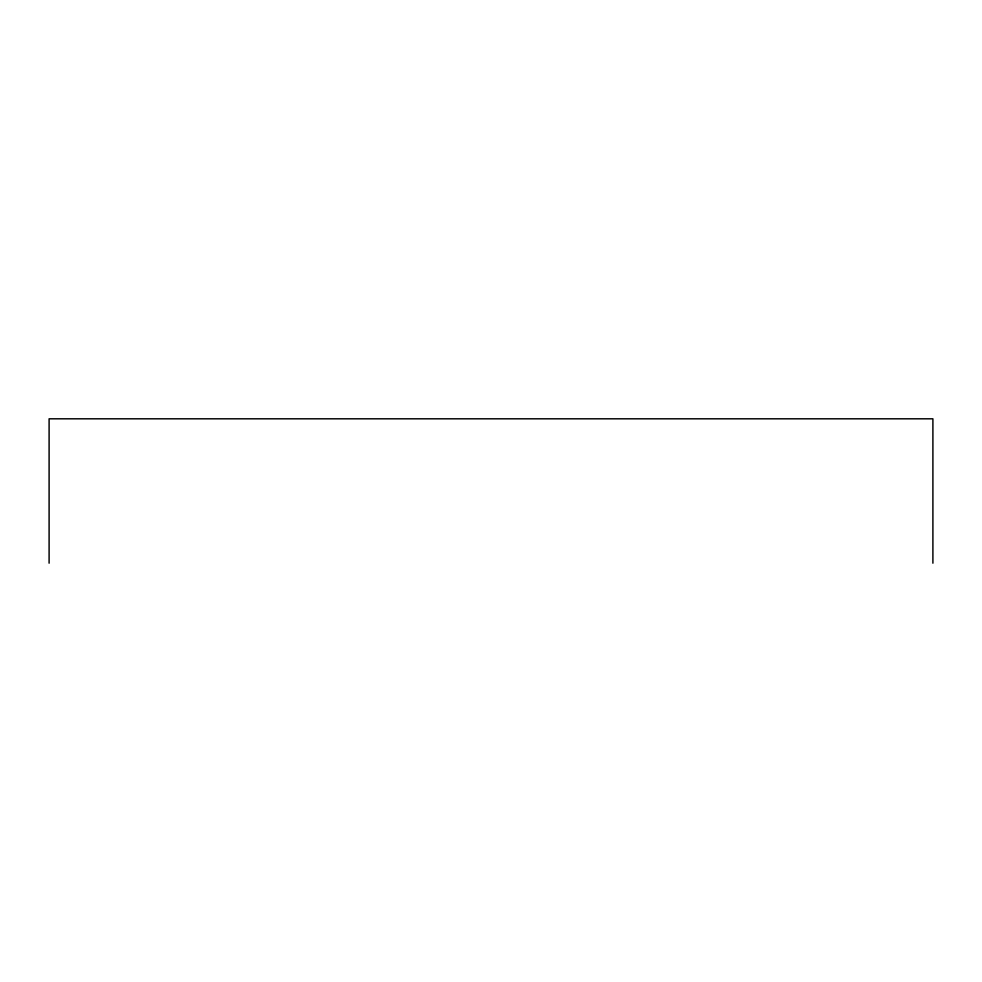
<?xml version="1.0" encoding="UTF-8"?>
<svg xmlns="http://www.w3.org/2000/svg" width="982" height="982" viewBox="0 0 982 982"><rect width="100%" height="100%" fill="white"/><g stroke="black" fill="none" stroke-linecap="round" stroke-linejoin="round"><path stroke-width="1.47" d="M932.9 563.189L932.9 418.811L49.1 418.811L49.1 563.189"/></g></svg>
